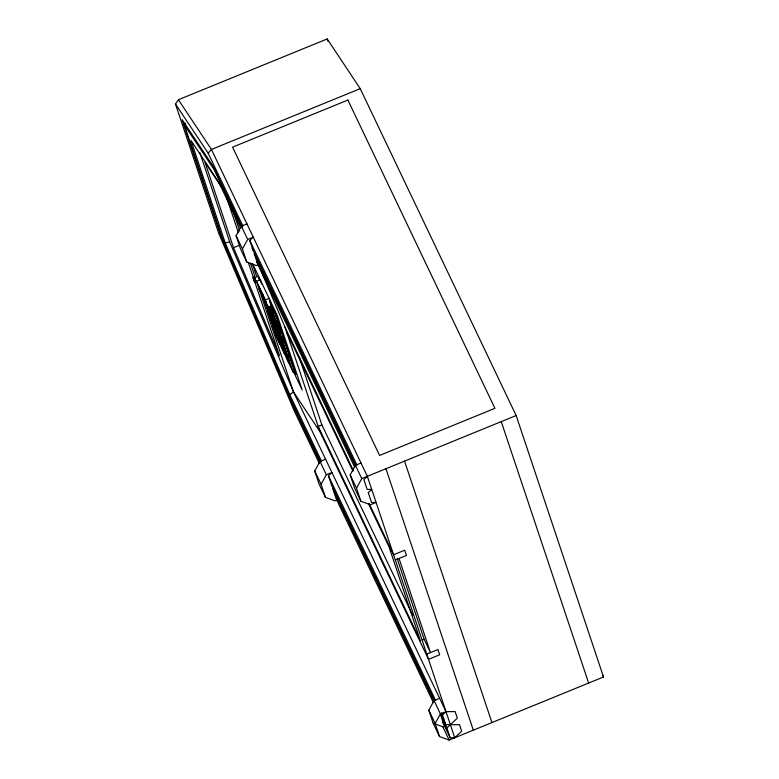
<?xml version="1.0" encoding="UTF-8"?>
<svg xmlns="http://www.w3.org/2000/svg" width="779" height="779" viewBox="0 0 779 779"><rect width="100%" height="100%" fill="white"/><g stroke="black" fill="none" stroke-linecap="round" stroke-linejoin="round"><path stroke-width="1.17" d="M258.657 264.656L256.427 265.571L246.797 262.075L240.468 248.783L236.095 235.716L241.354 226.144L246.933 223.855M246.797 262.075L242.435 248.998L247.683 239.426L253.272 237.147L249.786 240.429L253.068 250.234M337.297 499.962L335.067 500.878L325.447 497.382L319.108 484.09L314.735 471.022L319.994 461.441L325.573 459.162M325.447 497.382L321.075 484.304L326.333 474.732L331.912 472.454L328.426 475.726L331.708 485.531L434.224 700.457M439.658 698.335L434.078 700.613L428.82 710.195L433.192 723.263L439.522 736.554L449.152 740.05L603.521 676.98L516.146 415.528L360.229 88.66L327.19 38.95L178.401 99.741L211.44 149.451L367.347 476.32L363.871 479.601L367.143 489.407L371.719 489.397L368.233 492.669L371.515 502.474L376.082 502.465L370.502 504.743L360.881 501.248L354.542 487.966L350.18 474.888L355.428 465.316L361.008 463.038M360.881 501.248L356.509 488.18L361.768 478.598L516.146 415.528M439.522 736.554L435.159 723.477L440.408 713.905L445.987 711.626L455.14 711.607L457.322 718.141L446.883 727.976L450.155 737.781L454.732 737.771L461.694 731.208L459.503 724.674L445.783 724.713L440.427 713.467M319.361 463.563L294.462 411.351L218.539 232.824L175.479 103.987L178.401 99.741M320.724 462.502L291.784 401.847L222.356 238.569L184.341 124.825L185.509 123.121M242.931 226.046L208.168 153.171L211.44 149.451L360.229 88.66M445.783 724.713L442.511 714.908L445.987 711.626L293.479 391.876L229.717 241.948L199.94 152.83M321.571 461.353L289.788 394.71L293.479 391.876L256.457 281.141L260.176 279.622L261.637 284.004M248.326 262.465L279.573 355.945L233.534 247.683L239.114 245.404M267.255 305.3L270.469 312.028L274.529 324.171L271.316 317.442L265.415 299.915L269.135 298.396L271.696 306.069L267.976 307.588L259.017 288.805M270.576 304.122L271.501 306.05L270.011 306.653L274.072 318.806L269.018 306.546M271.277 309.312L272.767 308.708L275.98 315.437L280.041 327.579L278.551 328.193L275.338 321.464L271.277 309.312L274.49 316.04L278.551 328.193M274.49 316.04L275.98 315.437M280.907 330.199L284.968 342.341L283.478 342.955L279.418 330.802L280.907 330.199L278.619 325.388M285.844 344.961L289.905 357.113L288.415 357.717L284.354 345.564L285.844 344.961L283.089 339.186M290.781 359.723L294.842 371.875L293.352 372.479L289.291 360.326L290.781 359.723L288.483 354.912M299.253 357.172L321.883 424.896L318.163 426.415L420.426 640.815L388.974 546.702L368.623 504.032M395.313 559.984L406.472 555.427L404.72 550.198L393.561 554.755L369.022 503.302M422.286 640.056L424.146 639.296L397.3 558.952M426.765 654.107L437.925 649.55L439.677 654.779L428.518 659.336L319.916 431.644L284.958 327.063L258.307 264.402M433.192 723.263L442.813 726.758L445.043 725.853M240.672 228.169L218.792 182.286L190.982 140.454L225.219 242.873L229.717 241.948M254.441 277.791L255.697 280.411M175.479 103.987L208.168 153.171M184.341 124.825L214.235 169.803L241.617 227.215M221.499 187.096L204.974 162.246L233.534 247.683M293.479 391.876L319.916 431.644M255.863 281.628L256.34 282.465L255.531 280.158M254.704 281.346L255.025 281.901L254.772 280.985M602.479 674.789L603.521 676.98M249.786 240.429L357.006 465.219M242.016 227.069L212.716 165.645L182.12 119.615L221.402 237.128L292.456 404.223L320.179 462.356M252.084 248.189L355.575 465.151M241.354 226.144L247.683 239.426M355.428 465.316L361.768 478.598M355.623 466.232L254.158 253.496L257.43 263.302M256.457 261.257L354.718 467.264M284.958 327.063L353.354 470.467M286.711 332.292L352.975 471.217M252.493 263.506L277.324 315.583L302.194 389.977L292.875 370.453M269.7 301.892L276.175 315.456L295.913 374.504L293.858 370.21M236.095 235.716L242.435 248.998M276.827 320.851L280.041 327.579M350.18 474.888L356.509 488.18M256.457 281.141L265.415 299.915M265.113 300.022L258.696 286.672L265.99 302.642M268.677 307.491L269.592 309.409L268.482 306.098M282.222 336.577L284.968 342.341M279.418 330.802L276.214 324.074L280.274 336.226L283.478 342.955M284.354 345.564L281.141 338.836L285.202 350.988L288.415 357.717M288.532 354.221L289.905 357.113M321.883 424.896L412.675 615.235M424.146 639.296L430.485 652.588L399.033 558.465M289.291 360.326L286.078 353.598L290.139 365.75L293.352 372.479M293.459 368.983L294.842 371.875M277.353 337.911L282.534 348.758M283.566 350.92L290.294 365.03M328.426 475.726L435.646 700.525M441.537 712.863L442.511 714.908M319.994 461.441L326.333 474.732M434.078 700.613L440.408 713.905M434.263 701.528L332.799 488.803L336.08 498.609L433.358 702.561M446.883 727.976L440.544 714.694L443.816 724.489M442.774 722.299L450.155 737.781M442.813 726.758L449.152 740.05M314.735 471.022L321.075 484.304M428.82 710.195L435.159 723.477M254.529 280.956L255.405 282.845L254.597 280.537M254.207 279.573L253.545 278.415M254.655 281.423C250.565 272.231 256.233 286.536 254.042 280.206M225.219 242.873L289.788 394.71M255.415 279.68L254.061 276.857L254.246 277.655M254.48 280.06L253.136 277.236L253.516 278.619M254.412 280.05L254.772 280.791M253.769 279.291L254.129 280.021M255.697 280.606L255.97 281.462M501.257 421.614L588.642 683.056M327.19 38.95L327.959 41.248M404.544 461.119L491.929 722.571M385.946 468.724L473.33 730.176M367.347 476.32L454.732 737.771M272.767 308.708L274.237 313.119M279.174 327.881L281.024 333.402M271.501 306.05L273.341 311.571M266.36 303.742L270.05 314.784L266.837 308.056L262.776 295.903M264.996 299.876L265.727 302.057M252.357 263.575L256.953 277.314M262.689 294.481L276.837 336.82M232.794 210.301L239.708 230.983M250.458 263.166L255.454 278.103M225.959 195.529L238.306 232.463M258.161 276.272L259.68 280.002L258.229 276.341M347.892 100.053L232.57 147.163L379.607 455.433L494.928 408.323L347.892 100.053M274.948 321.415L271.735 314.687L275.795 326.829L278.999 333.568L274.948 321.415M270.917 317.404L267.713 310.665L271.774 322.818L274.977 329.546L270.917 317.404M275.396 326.791L272.192 320.062L276.253 332.205L279.457 338.933L275.396 326.791M279.875 336.177L276.662 329.449L280.722 341.591L283.936 348.33L279.875 336.177M275.854 332.166L272.64 325.427L276.701 337.58L279.914 344.308L275.854 332.166M280.333 341.553L277.12 334.824L281.18 346.967L284.393 353.705L280.333 341.553M284.812 350.939L281.599 344.211L285.659 356.354L288.873 363.092L284.812 350.939"/></g></svg>
